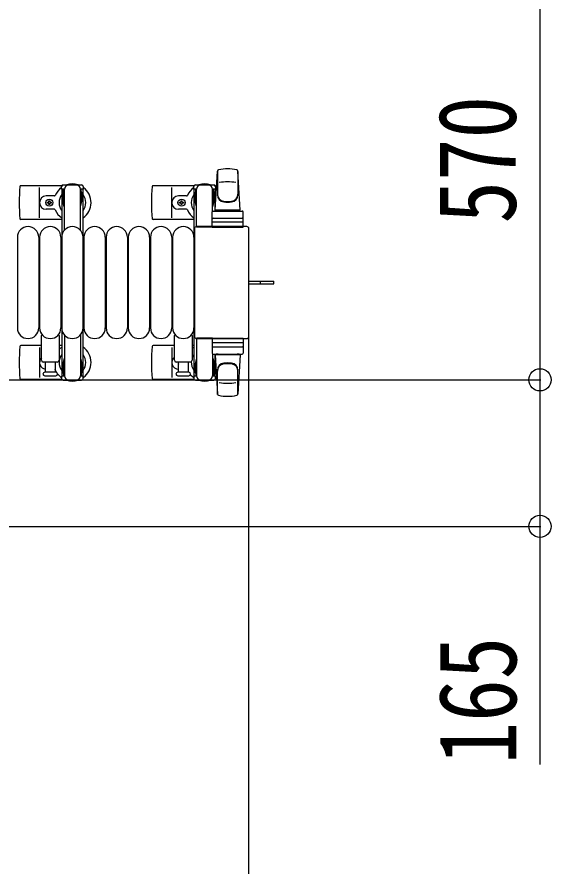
# Model space of a CAD drawing. Units: millimetres, scale not verified. Extents: x -16820 to 16820, y -11880 to 11880.
# Drawn here: x 8517 to 9119, y 418 to 1374 of the extents above; entities that cross this region are included whole.
import ezdxf
from ezdxf.enums import TextEntityAlignment as Align

# ---------------------------------------------------------------- set-up
doc = ezdxf.new("R2010")
doc.units = ezdxf.units.MM
doc.header["$LTSCALE"] = 50
for name, color, linetype in [('0-3_YKK_13', 4, 'Continuous'), ('0-4_YKK_A1', 4, 'Continuous'), ('0-5_YKK_D', 6, 'Continuous')]:
    doc.layers.add(name, color=color, linetype=linetype)
doc.styles.add('ＭＳ ゴシック', font='')
doc.styles.get('ＭＳ ゴシック').set_extended_font_data('MS Gothic')

msp = doc.modelspace()

# ---------------------------------------------------------------- linework, layer by layer
at = {"layer": '0-3_YKK_13'}
for p, q in [((8740.09, 1156.51), (8742.52, 1200.53)), ((8742.59, 1200.89), (8742.59, 1173.7)), ((8765.59, 1200.11), (8765.59, 1174.38)), ((8768.09, 1156.51), (8765.65, 1200.53)), ((8567.05, 1184.01), (8520.99, 1184.01)), ((8542.09, 1148.01), (8542.09, 1182.01)), ((8566.79, 1180.21), (8566.79, 1183.01)), ((8570.09, 1180.21), (8566.79, 1180.21)), ((8568.29, 1176.71), (8569.09, 1176.71)), ((8568.29, 1166.19), (8568.29, 1176.71)), ((8568.79, 1185.01), (8589.39, 1185.01)), ((8569.09, 1163.21), (8569.09, 1180.21)), ((8570.09, 1133.94), (8570.09, 1180.01)), ((8588.09, 1133.94), (8588.09, 1180.01)), ((8589.09, 1163.21), (8589.09, 1180.21)), ((8589.89, 1176.71), (8589.09, 1176.71)), ((8589.89, 1166.19), (8589.89, 1176.71)), ((8716.05, 1184.01), (8669.99, 1184.01)), ((8691.09, 1148.01), (8691.09, 1182.01)), ((8715.79, 1180.21), (8715.79, 1183.01)), ((8719.09, 1180.21), (8715.79, 1180.21)), ((8717.29, 1176.71), (8718.09, 1176.71)), ((8717.29, 1166.19), (8717.29, 1176.71)), ((8717.79, 1185.01), (8738.39, 1185.01)), ((8718.09, 1163.21), (8718.09, 1180.21)), ((8719.09, 1137.51), (8719.09, 1180.01)), ((8737.09, 1155.37), (8737.09, 1180.01)), ((8738.09, 1163.21), (8738.09, 1180.21)), ((8738.89, 1176.71), (8738.09, 1176.71)), ((8738.89, 1166.19), (8738.89, 1176.71)), ((8558.79, 1172.51), (8549.59, 1172.51)), ((8569.89, 1160.21), (8568.29, 1166.19)), ((8588.28, 1160.21), (8589.89, 1166.19)), ((8707.79, 1172.51), (8698.59, 1172.51)), ((8718.89, 1160.21), (8717.29, 1166.19)), ((8737.28, 1160.21), (8738.89, 1166.19)), ((8558.79, 1157.51), (8549.59, 1157.51)), ((8551.77, 1164.57), (8550.89, 1164.57)), ((8554.41, 1165.45), (8555.29, 1165.45)), ((8569.89, 1160.21), (8570.09, 1160.21)), ((8588.28, 1160.21), (8588.09, 1160.21)), ((8707.79, 1157.51), (8698.59, 1157.51)), ((8700.77, 1164.57), (8699.89, 1164.57)), ((8703.41, 1165.45), (8704.29, 1165.45)), ((8718.89, 1160.21), (8719.09, 1160.21)), ((8737.28, 1160.21), (8737.09, 1160.21)), ((8736.59, 1137.51), (8736.59, 1154.51)), ((8737.59, 1155.51), (8770.59, 1155.51)), ((8737.59, 1147.51), (8770.59, 1147.51)), ((8768.09, 1156.51), (8740.09, 1156.51)), ((8741.09, 1155.51), (8741.09, 1156.51)), ((8767.09, 1156.51), (8741.09, 1156.51)), ((8743.49, 1155.51), (8741.09, 1155.51)), ((8767.09, 1155.51), (8764.69, 1155.51)), ((8767.09, 1155.51), (8767.09, 1156.51)), ((8771.59, 1137.51), (8771.59, 1154.51)), ((8567.09, 1146.01), (8520.99, 1146.01)), ((8716.09, 1146.01), (8669.99, 1146.01)), ((8775.59, 1138.01), (8719.08, 1138.01)), ((8719.08, 1138.01), (8719.08, 1138.01)), ((8737.09, 1137.51), (8719.09, 1137.51)), ((8736.59, 1137.51), (8771.59, 1137.51)), ((8770.65, 1143.01), (8737.47, 1143.01)), ((8775.59, 1138.01), (8775.59, 1138.01)), ((8716.59, 1135.51), (8716.59, 1014.5)), ((8716.59, 1135.51), (8716.59, 1135.51)), ((8778.09, 1135.51), (8778.08, 1135.51)), ((8778.09, 1014.5), (8778.09, 1135.51)), ((8517.09, 1126.01), (8517.09, 1024.01)), ((8541.09, 1126.01), (8541.09, 1024.01)), ((8542.09, 1126.01), (8542.09, 1024.01)), ((8566.09, 1126.01), (8566.09, 1024.01)), ((8567.09, 1126.01), (8567.09, 1024.01)), ((8591.09, 1126.01), (8591.09, 1024.01)), ((8592.09, 1126.01), (8592.09, 1024.01)), ((8616.09, 1126.01), (8616.09, 1024.01)), ((8617.09, 1126.01), (8617.09, 1024.01)), ((8641.09, 1126.01), (8641.09, 1024.01)), ((8642.09, 1126.01), (8642.09, 1024.01)), ((8666.09, 1126.01), (8666.09, 1024.01)), ((8667.09, 1126.01), (8667.09, 1024.01)), ((8691.09, 1126.01), (8691.09, 1024.01)), ((8692.09, 1126.01), (8692.09, 1024.01)), ((8716.09, 1126.01), (8716.09, 1024.01)), ((8778.09, 1076.51), (8790.59, 1076.51)), ((8790.59, 1076.51), (8806.09, 1076.51)), ((8791.24, 1073.51), (8791.24, 1076.51)), ((8806.09, 1073.51), (8806.09, 1076.51)), ((8544.09, 987.51), (8544.09, 1015.33)), ((8564.09, 1015.33), (8564.09, 987.51)), ((8570.09, 1016.07), (8570.09, 970.01)), ((8588.09, 1016.07), (8588.09, 970.01)), ((8694.09, 987.51), (8694.09, 1015.33)), ((8714.09, 1015.33), (8714.09, 987.51)), ((8716.59, 1014.5), (8716.59, 1014.5)), ((8778.08, 1014.5), (8778.09, 1014.5)), ((8544.09, 1004.01), (8520.99, 1004.01)), ((8567.09, 1004.01), (8564.09, 1004.01)), ((8694.09, 1004.01), (8669.99, 1004.01)), ((8716.09, 1004.01), (8714.09, 1004.01)), ((8719.08, 1012.01), (8775.59, 1012.01)), ((8719.08, 1012.01), (8719.08, 1012.01)), ((8719.09, 1012.51), (8719.09, 970.01)), ((8737.09, 1012.51), (8719.09, 1012.51)), ((8736.59, 1012.51), (8736.59, 995.51)), ((8736.59, 1012.51), (8771.59, 1012.51)), ((8770.65, 1007.01), (8737.47, 1007.01)), ((8771.59, 1012.51), (8771.59, 995.51)), ((8775.59, 1012.01), (8775.59, 1012.01)), ((8542.09, 1002.01), (8542.09, 968.01)), ((8691.09, 1002.01), (8691.09, 968.01)), ((8737.09, 994.64), (8737.09, 970.01)), ((8737.59, 1002.51), (8770.59, 1002.51)), ((8737.59, 994.51), (8770.59, 994.51)), ((8743.49, 994.51), (8741.09, 994.51)), ((8741.09, 994.51), (8741.09, 993.51)), ((8767.09, 994.51), (8764.69, 994.51)), ((8767.09, 994.51), (8767.09, 993.51)), ((8562.09, 985.51), (8546.09, 985.51)), ((8548.59, 974.01), (8548.59, 985.51)), ((8559.59, 985.51), (8559.59, 974.01)), ((8569.89, 989.81), (8568.29, 983.82)), ((8569.09, 986.81), (8569.09, 969.81)), ((8569.89, 989.81), (8570.09, 989.81)), ((8588.28, 989.81), (8588.09, 989.81)), ((8588.28, 989.81), (8589.89, 983.82)), ((8589.09, 986.81), (8589.09, 969.81)), ((8712.09, 985.51), (8696.09, 985.51)), ((8698.59, 974.01), (8698.59, 985.51)), ((8709.59, 985.51), (8709.59, 974.01)), ((8718.89, 989.81), (8717.29, 983.82)), ((8718.09, 986.81), (8718.09, 969.81)), ((8718.89, 989.81), (8719.09, 989.81)), ((8737.28, 989.81), (8737.09, 989.81)), ((8737.28, 989.81), (8738.89, 983.82)), ((8738.09, 986.81), (8738.09, 969.81)), ((8740.09, 993.51), (8742.52, 949.48)), ((8768.09, 993.51), (8740.09, 993.51)), ((8767.09, 993.51), (8741.09, 993.51)), ((8768.09, 993.51), (8765.65, 949.48)), ((8568.29, 983.82), (8568.29, 973.31)), ((8589.89, 983.82), (8589.89, 973.31)), ((8717.29, 983.82), (8717.29, 973.31)), ((8738.89, 983.82), (8738.89, 973.31)), ((8742.59, 949.12), (8742.59, 976.31)), ((8765.59, 949.9), (8765.59, 975.63)), ((8567.05, 966.01), (8520.99, 966.01)), ((8560.34, 974.01), (8547.84, 974.01)), ((8547.84, 970.01), (8560.34, 970.01)), ((8566.79, 969.81), (8566.79, 967.01)), ((8570.09, 969.81), (8566.79, 969.81)), ((8568.29, 973.31), (8569.09, 973.31)), ((8589.89, 973.31), (8589.09, 973.31)), ((8716.05, 966.01), (8669.99, 966.01)), ((8710.34, 974.01), (8697.84, 974.01)), ((8715.79, 969.81), (8715.79, 967.01)), ((8719.09, 969.81), (8715.79, 969.81)), ((8717.29, 973.31), (8718.09, 973.31)), ((8738.89, 973.31), (8738.09, 973.31)), ((8568.79, 965.01), (8589.39, 965.01)), ((8717.79, 965.01), (8738.39, 965.01))]:
    msp.add_line(p, q, dxfattribs=at)
for points in [[(8591.39, 1183.01), (8591.39, 1180.21), (8588.09, 1180.21)], [(8740.39, 1183.01), (8740.39, 1180.21), (8737.09, 1180.21)], [(8552.65, 1166.33), (8552.65, 1167.21), (8553.53, 1167.21), (8553.53, 1166.33)], [(8701.65, 1166.33), (8701.65, 1167.21), (8702.53, 1167.21), (8702.53, 1166.33)], [(8550.89, 1164.57), (8550.89, 1165.45), (8551.77, 1165.45)], [(8553.53, 1163.69), (8553.53, 1162.81), (8552.65, 1162.81), (8552.65, 1163.69)], [(8555.29, 1165.45), (8555.29, 1164.57), (8554.41, 1164.57)], [(8699.89, 1164.57), (8699.89, 1165.45), (8700.77, 1165.45)], [(8702.53, 1163.69), (8702.53, 1162.81), (8701.65, 1162.81), (8701.65, 1163.69)], [(8704.29, 1165.45), (8704.29, 1164.57), (8703.41, 1164.57)], [(8778.09, 1073.51), (8790.59, 1073.51), (8806.09, 1073.51)], [(8591.39, 967.01), (8591.39, 969.81), (8588.09, 969.81)], [(8697.84, 970.01), (8704.09, 970.01), (8710.34, 970.01)], [(8740.39, 967.01), (8740.39, 969.81), (8737.09, 969.81)]]:
    msp.add_lwpolyline(points, dxfattribs=at)
for centre in [(8553.09, 1165.01), (8702.09, 1165.01)]:
    msp.add_circle(centre, 4, dxfattribs=at)
for centre, radius, start, end in [((8744.02, 1200.45), 1.5, 101.97738, 176.83138), ((8754.09, 1153.01), 50, 78.05356, 101.97738), ((8754.09, 1153.01), 50, 78.05356, 101.94644), ((8764.15, 1200.45), 1.5, 3.16862, 78.02262), ((8579.09, 1165.01), 21, 72.24721, 107.75279), ((8728.09, 1165.01), 21, 72.24721, 107.75279), ((8754.09, 1138.41), 50, 79.45053, 100.87665), ((8700.09, 1165.01), 181, 174.26083, 185.73917), ((8520.99, 1183.01), 1, 90, 174.26083), ((8579.09, 1165.01), 21, 125.85347, 157.27158), ((8568.79, 1183.01), 2, 90, 180), ((8575.09, 1180.01), 5, 90, 180), ((8583.09, 1180.01), 5, 0, 90), ((8589.39, 1183.01), 2, 0, 90), ((8579.09, 1165.01), 21, 304.8499, 54.14653), ((8849.09, 1165.01), 181, 174.26083, 185.73917), ((8669.99, 1183.01), 1, 90, 174.26083), ((8728.09, 1165.01), 21, 125.85347, 157.27158), ((8717.79, 1183.01), 2, 90, 180), ((8724.09, 1180.01), 5, 90, 180), ((8732.09, 1180.01), 5, 0, 90), ((8738.39, 1183.01), 2, 0, 90), ((8728.09, 1165.01), 21, 50.46632, 54.14653), ((8549.59, 1165.01), 7.5, 90, 270), ((8551.77, 1166.33), 0.88, 270, 0), ((8554.41, 1166.33), 0.88, 180, 270), ((8558.79, 1173.51), 1, 270, 337.27158), ((8579.09, 1165.01), 15, 143.1301, 216.8699), ((8579.09, 1165.01), 15, 323.1301, 36.8699), ((8698.59, 1165.01), 7.5, 90, 270), ((8700.77, 1166.33), 0.88, 270, 0), ((8703.41, 1166.33), 0.88, 180, 270), ((8707.79, 1173.51), 1, 270, 337.27158), ((8728.09, 1165.01), 15, 143.1301, 216.8699), ((8728.09, 1165.01), 15, 30.72246, 36.8699), ((8750.59, 1174.57), 8, 180, 263.72071), ((8750.59, 1173.7), 8, 180, 263.72071), ((8754.09, 1206.38), 40, 263.72071, 276.27929), ((8757.59, 1174.57), 8, 276.27929, 0), ((8757.59, 1173.7), 8, 276.27929, 0), ((8551.77, 1163.69), 0.88, 0, 90), ((8554.41, 1163.69), 0.88, 90, 180), ((8558.79, 1156.51), 1, 22.72842, 90), ((8579.09, 1165.01), 21, 202.72842, 235.1501), ((8700.77, 1163.69), 0.88, 0, 90), ((8703.41, 1163.69), 0.88, 90, 180), ((8707.79, 1156.51), 1, 22.72842, 90), ((8728.09, 1165.01), 21, 202.72842, 235.1501), ((8754.09, 1205.51), 40, 263.72071, 276.27929), ((8737.59, 1154.51), 1, 90, 180), ((8737.59, 1146.51), 1, 90, 180), ((8770.59, 1154.51), 1, 0, 90), ((8770.59, 1146.51), 1, 0, 90), ((8529.09, 1126.01), 12, 0, 180), ((8520.99, 1147.01), 1, 185.73917, 270), ((8554.09, 1126.01), 12, 0, 180), ((8579.09, 1126.01), 12, 0, 180), ((8604.09, 1126.01), 12, 0, 180), ((8629.09, 1126.01), 12, 0, 180), ((8654.09, 1126.01), 12, 0, 180), ((8679.09, 1126.01), 12, 0, 180), ((8669.99, 1147.01), 1, 185.73917, 270), ((8704.09, 1126.01), 12, 0, 180), ((8529.09, 1024.01), 12, 180, 0), ((8554.09, 1024.01), 12, 180, 0), ((8579.09, 1024.01), 12, 180, 0), ((8604.09, 1024.01), 12, 180, 0), ((8629.09, 1024.01), 12, 180, 0), ((8654.09, 1024.01), 12, 180, 0), ((8679.09, 1024.01), 12, 180, 0), ((8704.09, 1024.01), 12, 180, 0), ((8545.09, 1015.33), 1, 101.93946, 180), ((8563.09, 1015.33), 1, 0, 78.06047), ((8695.09, 1015.33), 1, 101.93946, 180), ((8713.09, 1015.33), 1, 0, 78.06047), ((8520.99, 1003.01), 1, 90, 174.26083), ((8669.99, 1003.01), 1, 90, 174.26083), ((8700.09, 985.01), 181, 174.26083, 185.73917), ((8579.09, 985.01), 21, 124.8499, 135.58471), ((8579.09, 985.01), 21, 305.85347, 55.1501), ((8849.09, 985.01), 181, 174.26083, 185.73917), ((8728.09, 985.01), 21, 124.8499, 131.81033), ((8737.59, 1003.51), 1, 180, 270), ((8737.59, 995.51), 1, 180, 270), ((8770.59, 1003.51), 1, 270, 0), ((8770.59, 995.51), 1, 270, 0), ((8549.59, 985.01), 7.5, 137.16663, 262.33771), ((8546.09, 987.51), 2, 180, 270), ((8562.09, 987.51), 2, 270, 0), ((8579.09, 985.01), 15, 143.1301, 216.8699), ((8579.09, 985.01), 15, 323.1301, 36.8699), ((8698.59, 985.01), 7.5, 126.86994, 270), ((8696.09, 987.51), 2, 180, 270), ((8702.09, 985.01), 4, 172.81959, 208.95488), ((8712.09, 987.51), 2, 270, 0), ((8728.09, 985.01), 15, 177.02005, 216.8699), ((8728.09, 985.01), 15, 143.1301, 158.96058), ((8558.79, 976.51), 1, 22.72842, 37.66294), ((8579.09, 985.01), 21, 202.72842, 212.5406), ((8728.09, 985.01), 21, 208.24251, 211.58821), ((8728.09, 985.01), 15, 323.1301, 329.27754), ((8750.59, 976.31), 8, 96.27929, 180), ((8750.59, 975.44), 8, 96.27929, 180), ((8754.09, 944.51), 40, 83.72071, 96.27929), ((8754.09, 943.63), 40, 83.72071, 96.27929), ((8757.59, 976.31), 8, 0, 83.72071), ((8757.59, 975.44), 8, 0, 83.72071), ((8520.99, 967.01), 1, 185.73917, 270), ((8547.84, 972.01), 2, 90, 180), ((8547.84, 972.01), 2, 180, 270), ((8560.34, 972.01), 2, 0, 90), ((8560.34, 972.01), 2, 270, 0), ((8579.09, 985.01), 21, 216.9292, 234.14653), ((8568.79, 967.01), 2, 180, 270), ((8575.09, 970.01), 5, 180, 270), ((8583.09, 970.01), 5, 270, 0), ((8589.39, 967.01), 2, 270, 0), ((8669.99, 967.01), 1, 185.73917, 270), ((8697.84, 972.01), 2, 90, 180), ((8697.84, 972.01), 2, 180, 270), ((8710.34, 972.01), 2, 0, 90), ((8710.34, 972.01), 2, 270, 0), ((8728.09, 985.01), 21, 220.83479, 234.14653), ((8717.79, 967.01), 2, 180, 270), ((8724.09, 970.01), 5, 180, 270), ((8732.09, 970.01), 5, 270, 0), ((8738.39, 967.01), 2, 270, 0), ((8728.09, 985.01), 21, 305.85347, 309.53368), ((8579.09, 985.01), 21, 252.24721, 287.75279), ((8728.09, 985.01), 21, 252.24721, 287.75279), ((8754.09, 1011.61), 50, 259.12335, 280.54947), ((8744.02, 949.56), 1.5, 183.16862, 258.02262), ((8754.09, 997.01), 50, 258.02262, 281.94644), ((8754.09, 997.01), 50, 258.05356, 281.94644), ((8764.15, 949.56), 1.5, 281.97738, 356.83138)]:
    msp.add_arc(centre, radius, start, end, dxfattribs=at)
for centre, major_axis, start_param, end_param in [((8719.09, 1135.5), (-1.77, 1.77), 5.499651, 7.06672), ((8775.58, 1135.5), (1.77, 1.77), 5.499651, 7.06672), ((8719.09, 1014.51), (1.77, 1.77), 2.358058, 3.925127), ((8775.58, 1014.51), (-1.77, 1.77), 2.358058, 3.925127)]:
    msp.add_ellipse(centre, major_axis=major_axis, ratio=0.997169, start_param=start_param, end_param=end_param, dxfattribs=at)
at = {"layer": '0-4_YKK_A1'}
for p, q in [((8567.09, 1180.01), (8567.09, 970.01)), ((8570.09, 1180.01), (8567.09, 1180.01)), ((8591.09, 1180.01), (8588.09, 1180.01)), ((8591.09, 970.01), (8591.09, 1180.01)), ((8716.09, 1180.01), (8716.09, 970.01)), ((8719.09, 1180.01), (8716.09, 1180.01)), ((8740.09, 1180.01), (8737.09, 1180.01)), ((8740.09, 1155.51), (8740.09, 1180.01)), ((8740.09, 970.01), (8740.09, 994.51)), ((8567.09, 970.01), (8569.09, 970.01)), ((8589.09, 970.01), (8591.09, 970.01)), ((8716.09, 970.01), (8718.09, 970.01)), ((8738.09, 970.01), (8740.09, 970.01))]:
    msp.add_line(p, q, dxfattribs=at)
at = {"layer": '0-5_YKK_D'}
for p, q in [((9106.09, 1535.01), (9106.09, 965.51)), ((8777.59, 1013.51), (8777.59, 154.01)), ((8264.59, 965.51), (9107.09, 965.51)), ((8264.59, 965.51), (9107.09, 965.51)), ((8264.59, 800.51), (9107.09, 800.51))]:
    msp.add_line(p, q, dxfattribs=at)
msp.add_lwpolyline([(9106.09, 965.51), (9106.09, 800.51), (9106.09, 532.37)], dxfattribs=at)
for centre in [(9106.09, 965.51), (9106.09, 965.51), (9106.09, 800.51)]:
    msp.add_circle(centre, 12.5, dxfattribs=at)

# ---------------------------------------------------------------- texts
at = {"layer": '0-5_YKK_D', "style": 'ＭＳ ゴシック', "width": 0.8}
for s, p in [('570', (9105.29, 1141.46)), ('165', (9105.82, 532.64))]:
    msp.add_text(s, height=87.98, rotation=90, dxfattribs=at).set_placement(p, align=Align.BOTTOM_LEFT)

doc.saveas('drawing.dxf')
